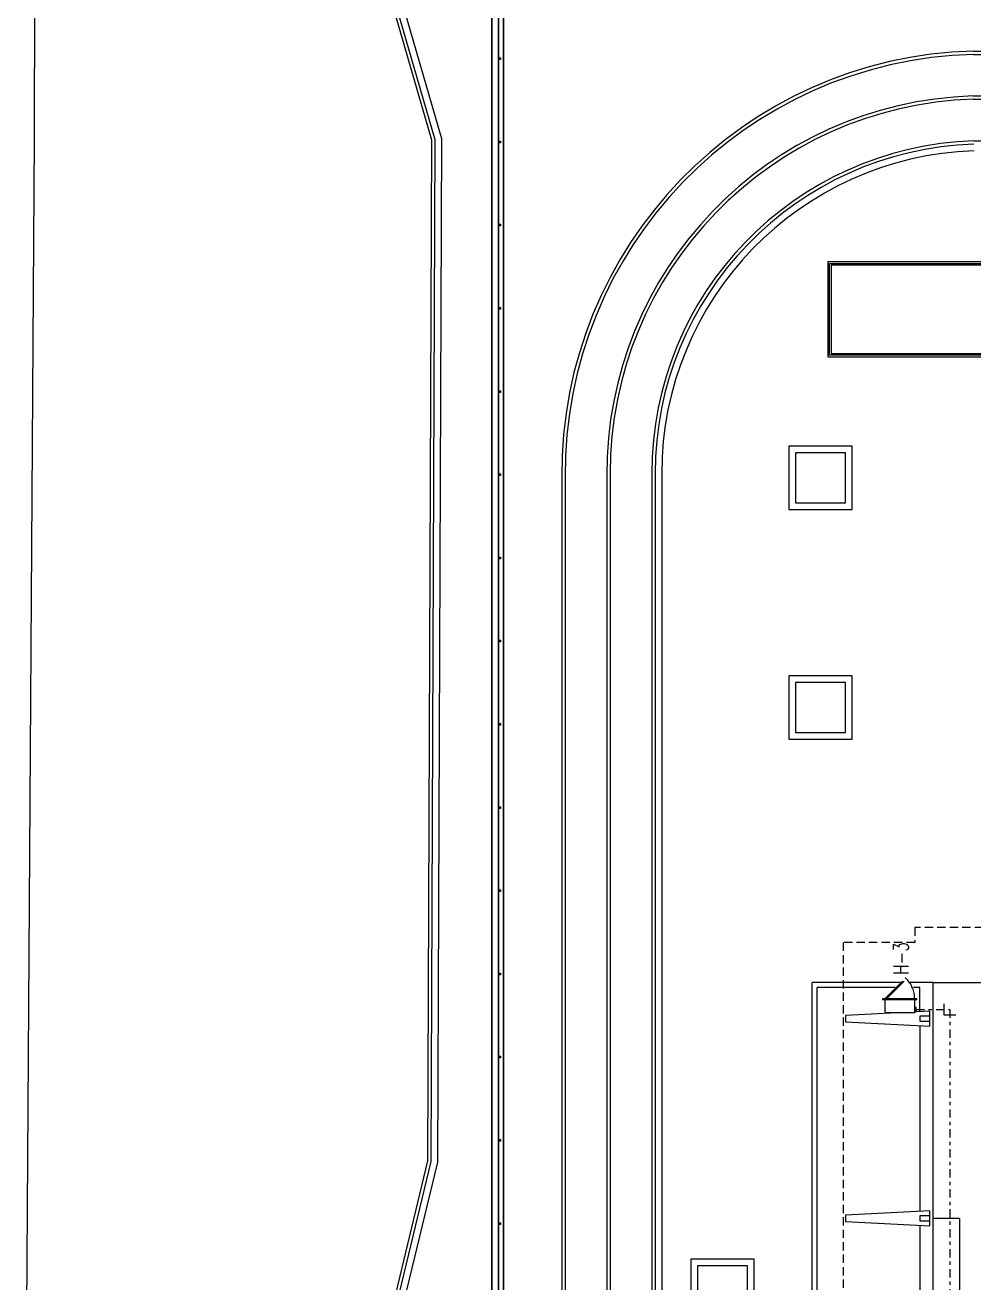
# Model space of a CAD drawing. Header units: millimetres. Extents: x 999 to 1260, y -38 to 225.
# Drawn here: x 1026.72 to 1055.22, y 129.54 to 167.34 of the extents above; entities that cross this region are included whole.
import ezdxf
from ezdxf.enums import TextEntityAlignment as Align

# ---------------------------------------------------------------- set-up
doc = ezdxf.new("R2010")
doc.units = ezdxf.units.MM
for name, pattern in [('CONTINUO', [0]), ('DASHDOT2', [0.5, 0.25, -0.125, 0, -0.125]), ('HIDDEN', [0.375, 0.25, -0.125])]:
    doc.linetypes.add(name, pattern=pattern)
for name, color, linetype in [('I-ARQ', 8, 'Continuous'), ('I-CONEXAO', 1, 'Continuous'), ('I-INCENDIO', 2, 'Continuous'), ('I-NORMO_INST', 4, 'Continuous'), ('I-ÁGUA', 5, 'Continuous')]:
    doc.layers.add(name, color=color, linetype=linetype)
doc.styles.add('ROMANS', font='romans', dxfattribs={"oblique": 15})

# ---------------------------------------------------------------- blocks, each defined once
blk = doc.blocks.new('praça')
at = {"layer": 'I-ARQ', "linetype": 'CONTINUO'}
for p, q in [((1295.927, 64.063), (1339.77, 63.782)), ((1339.77, 63.782), (1351.011, 63.761)), ((1296.357, 54.93), (1309.058, 51.865)), ((1296.369, 55.03), (1309.07, 51.965)), ((1296.332, 54.731), (1309.034, 51.665)), ((1339.744, 51.844), (1349.789, 54.76)), ((1339.758, 51.744), (1349.803, 54.66)), ((1339.786, 51.544), (1349.831, 54.46)), ((1309.058, 51.865), (1339.758, 51.744)), ((1309.07, 51.965), (1339.744, 51.844)), ((1309.034, 51.665), (1339.786, 51.544))]:
    blk.add_line(p, q, dxfattribs=at)
at = {"layer": 'I-ARQ'}
for p, q in [((1230.883, 50.039), (1357.684, 50.039)), ((1357.684, 50.039), (1230.966, 50.039)), ((1357.891, 49.839), (1230.883, 49.839)), ((1357.891, 49.839), (1230.883, 49.839)), ((1230.883, 49.839), (1357.891, 49.839)), ((1357.746, 49.689), (1230.883, 49.689)), ((1230.883, 49.689), (1357.746, 49.689)), ((1307.166, 49.839), (1307.216, 49.839)), ((1307.166, 49.779), (1307.166, 49.839)), ((1307.216, 49.779), (1307.166, 49.779)), ((1307.216, 49.839), (1307.216, 49.779)), ((1309.666, 49.839), (1309.716, 49.839)), ((1309.666, 49.779), (1309.666, 49.839)), ((1309.716, 49.779), (1309.666, 49.779)), ((1309.716, 49.839), (1309.716, 49.779)), ((1312.166, 49.839), (1312.216, 49.839)), ((1312.166, 49.779), (1312.166, 49.839)), ((1312.216, 49.779), (1312.166, 49.779)), ((1312.216, 49.839), (1312.216, 49.779)), ((1314.666, 49.839), (1314.716, 49.839)), ((1314.666, 49.779), (1314.666, 49.839)), ((1314.716, 49.779), (1314.666, 49.779)), ((1314.716, 49.839), (1314.716, 49.779)), ((1317.166, 49.839), (1317.216, 49.839)), ((1317.166, 49.779), (1317.166, 49.839)), ((1317.216, 49.779), (1317.166, 49.779)), ((1317.216, 49.839), (1317.216, 49.779)), ((1319.666, 49.839), (1319.716, 49.839)), ((1319.666, 49.779), (1319.666, 49.839)), ((1319.716, 49.779), (1319.666, 49.779)), ((1319.716, 49.839), (1319.716, 49.779)), ((1322.166, 49.839), (1322.216, 49.839)), ((1322.166, 49.779), (1322.166, 49.839)), ((1322.216, 49.779), (1322.166, 49.779)), ((1322.216, 49.839), (1322.216, 49.779)), ((1324.666, 49.839), (1324.716, 49.839)), ((1324.666, 49.779), (1324.666, 49.839)), ((1324.716, 49.779), (1324.666, 49.779)), ((1324.716, 49.839), (1324.716, 49.779)), ((1327.166, 49.839), (1327.216, 49.839)), ((1327.166, 49.779), (1327.166, 49.839)), ((1327.216, 49.779), (1327.166, 49.779)), ((1327.216, 49.839), (1327.216, 49.779)), ((1329.666, 49.839), (1329.716, 49.839)), ((1329.666, 49.779), (1329.666, 49.839)), ((1329.716, 49.779), (1329.666, 49.779)), ((1329.716, 49.839), (1329.716, 49.779)), ((1332.166, 49.839), (1332.216, 49.839)), ((1332.166, 49.779), (1332.166, 49.839)), ((1332.216, 49.779), (1332.166, 49.779)), ((1332.216, 49.839), (1332.216, 49.779)), ((1334.666, 49.839), (1334.716, 49.839)), ((1334.666, 49.779), (1334.666, 49.839)), ((1334.716, 49.779), (1334.666, 49.779)), ((1334.716, 49.839), (1334.716, 49.779)), ((1337.166, 49.839), (1337.216, 49.839)), ((1337.166, 49.779), (1337.166, 49.839)), ((1337.216, 49.779), (1337.166, 49.779)), ((1337.216, 49.839), (1337.216, 49.779)), ((1339.666, 49.839), (1339.716, 49.839)), ((1339.666, 49.779), (1339.666, 49.839)), ((1339.716, 49.779), (1339.666, 49.779)), ((1339.716, 49.839), (1339.716, 49.779)), ((1342.166, 49.839), (1342.216, 49.839)), ((1342.166, 49.779), (1342.166, 49.839)), ((1342.216, 49.779), (1342.166, 49.779)), ((1342.216, 49.839), (1342.216, 49.779)), ((1329.621, 47.939), (1230.944, 47.939)), ((1329.621, 47.839), (1230.944, 47.839)), ((1329.653, 46.589), (1230.944, 46.589)), ((1329.728, 46.489), (1241.507, 46.489)), ((1329.728, 45.239), (1241.507, 45.239)), ((1329.728, 45.239), (1241.507, 45.239)), ((1329.728, 45.139), (1241.507, 45.139)), ((1329.728, 44.939), (1241.507, 44.939)), ((1306.121, 44.062), (1304.221, 44.062)), ((1305.921, 43.862), (1304.421, 43.862)), ((1305.921, 42.362), (1305.921, 43.862)), ((1306.121, 42.162), (1306.121, 44.062)), ((1304.421, 42.362), (1305.921, 42.362)), ((1304.221, 42.162), (1306.121, 42.162)), ((1323.649, 41.119), (1321.749, 41.119)), ((1321.749, 41.119), (1321.749, 39.219)), ((1323.449, 40.919), (1321.949, 40.919)), ((1321.949, 40.919), (1321.949, 39.419)), ((1323.449, 39.419), (1323.449, 40.919)), ((1323.649, 39.219), (1323.649, 41.119)), ((1323.649, 39.219), (1323.649, 41.119)), ((1330.549, 41.119), (1328.649, 41.119)), ((1328.649, 41.119), (1328.649, 39.219)), ((1330.349, 40.919), (1328.849, 40.919)), ((1328.849, 40.919), (1328.849, 39.419)), ((1330.349, 39.419), (1330.349, 40.919)), ((1330.549, 39.219), (1330.549, 41.119)), ((1270.254, 40.419), (1314.437, 40.419)), ((1270.404, 40.269), (1314.287, 40.269)), ((1314.287, 37.189), (1314.287, 40.269)), ((1314.437, 36.789), (1314.437, 40.419)), ((1336.086, 39.949), (1333.236, 39.949)), ((1333.236, 39.949), (1333.236, 31.899)), ((1336.086, 39.949), (1333.236, 39.949)), ((1333.236, 39.949), (1333.236, 31.899)), ((1333.286, 31.949), (1333.286, 39.899)), ((1333.286, 39.899), (1336.036, 39.899)), ((1335.986, 39.849), (1333.336, 39.849)), ((1333.336, 39.849), (1333.336, 31.999)), ((1335.986, 31.999), (1335.986, 39.849)), ((1336.036, 39.899), (1336.036, 31.949)), ((1336.086, 31.899), (1336.086, 39.949)), ((1336.086, 31.899), (1336.086, 39.949)), ((1307.254, 39.419), (1307.121, 36.889)), ((1307.437, 39.419), (1307.254, 39.419)), ((1307.571, 36.889), (1307.437, 39.419)), ((1313.254, 39.419), (1313.121, 36.889)), ((1313.437, 39.419), (1313.254, 39.419)), ((1313.571, 36.889), (1313.437, 39.419)), ((1321.949, 39.419), (1323.449, 39.419)), ((1328.849, 39.419), (1330.349, 39.419)), ((1321.749, 39.219), (1323.649, 39.219)), ((1328.649, 39.219), (1330.549, 39.219)), ((1307.137, 37.189), (1301.555, 37.189)), ((1307.421, 37.189), (1307.271, 37.189)), ((1307.271, 37.189), (1307.271, 36.889)), ((1307.421, 36.889), (1307.421, 37.189)), ((1313.137, 37.189), (1307.555, 37.189)), ((1313.421, 37.189), (1313.271, 37.189)), ((1313.271, 37.189), (1313.271, 36.889)), ((1313.421, 36.889), (1313.421, 37.189)), ((1313.555, 37.189), (1314.287, 37.189)), ((1307.571, 36.789), (1271.121, 36.789)), ((1314.437, 36.789), (1275.255, 36.789)), ((1307.121, 36.889), (1307.571, 36.889)), ((1307.271, 36.889), (1307.421, 36.889)), ((1307.346, 35.989), (1307.346, 36.789)), ((1313.121, 36.889), (1313.571, 36.889)), ((1313.271, 36.889), (1313.421, 36.889)), ((1314.437, 36.789), (1314.437, 33.419)), ((1307.346, 35.989), (1290.133, 35.989)), ((1339.722, 35.565), (1339.722, -31.527)), ((1339.722, 35.565), (1339.722, -31.527)), ((1340.972, 35.585), (1340.972, -31.527)), ((1341.072, 35.594), (1341.072, -31.452)), ((1342.323, 35.575), (1342.322, -31.421)), ((1342.423, 35.575), (1342.422, -31.421))]:
    blk.add_line(p, q, dxfattribs=at)
at = {"layer": 'I-ARQ', "linetype": 'HIDDEN'}
for p, q in [((1315.631, 39.487), (1251.08, 39.487)), ((1315.631, 37.337), (1315.631, 39.487)), ((1316.081, 37.337), (1315.631, 37.337)), ((1316.081, 13.537), (1316.081, 37.337))]:
    blk.add_line(p, q, dxfattribs=at)
at = {"layer": 'I-ARQ'}
for centre, radius, start, end in [((1329.727, 35.239), 12.7, 1.5289, 90.4805), ((1329.727, 35.239), 12.6, 1.5289, 90.4805), ((1329.728, 35.239), 11.35, 1.7949, 90.3786), ((1329.728, 35.239), 11.25, 1.7623, 90), ((1329.728, 35.239), 10, 1.8692, 90), ((1329.728, 35.239), 10, 1.8692, 90), ((1329.728, 35.239), 9.9, 1.8692, 90), ((1329.728, 35.239), 9.7, 1.8692, 90)]:
    blk.add_arc(centre, radius, start, end, dxfattribs=at)
at = {"layer": 'I-ARQ', "width": 1, "flags": 3}
blk.add_attdef('CODIGO', text='', height=0.024, rotation=360, dxfattribs=at).set_placement((1257.016, 34.844), align=Align.MIDDLE)
at = {"layer": 'I-ARQ', "text_generation_flag": 4, "width": 1, "flags": 3}
blk.add_attdef('CODIGO', text='', height=0.024, rotation=360, dxfattribs=at).set_placement((1258.871, 16.028), align=Align.MIDDLE)
at = {"layer": 'I-ARQ', "style": 'ROMANS', "width": 1}
blk.add_attdef('0.00', (1278.703, -45.867), '', height=0.36, dxfattribs=at)
blk = doc.blocks.new('J')
for p, q in [((-0.086, -0.086), (-0.086, 0.086)), ((0.087, -0.086), (-0.086, -0.086))]:
    blk.add_line(p, q)
blk = doc.blocks.new('CX. INC. 90')
at = {"color": 2}
blk.add_wipeout([(0, -0.159), (-0.125, -0.159), (-0.125, -0.18), (-0.141, -0.18), (-0.154, -0.166), (-0.154, -0.152), (-0.356, 0.05), (-0.356, 0.069), (-0.251, 0.144), (-0.154, 0.159), (-0.154, 0.166), (-0.141, 0.18), (-0.125, 0.18), (-0.125, 0.159), (-0.068, 0.159), (-0.068, 0.166), (-0.008, 0.166), (-0.008, 0.159), (0, 0.159)], dxfattribs=at)
blk.add_line((-0.134, 0.171), (-0.134, -0.171))
at = {"color": 8, "linetype": 'HIDDEN'}
blk.add_line((-0.146, -0.132), (-0.345, 0.068), dxfattribs=at)
blk.add_lwpolyline([(-0.134, 0.171), (-0.141, 0.171, 0.414214), (-0.146, 0.166), (-0.146, -0.166, 0.414214), (-0.141, -0.171), (-0.134, -0.171)], format="xyb")
blk.add_lwpolyline([(-0.009, -0.15), (-0.009, 0.15), (-0.134, 0.15), (-0.134, -0.15)], close=True)
at = {"color": 8}
blk.add_lwpolyline([(-0.017, 0.15), (-0.017, 0.166), (-0.059, 0.166), (-0.059, 0.15)], close=True, dxfattribs=at)
at = {"color": 8, "linetype": 'HIDDEN'}
blk.add_lwpolyline([(-0.146, -0.148, -0.004929), (-0.146, -0.148), (-0.35, 0.056, -0.414214), (-0.35, 0.063), (-0.345, 0.068)], format="xyb", dxfattribs=at)
blk.add_arc((-0.145, -0.133), 0.283, 90.0718, 134.8543, dxfattribs=at)
blk = doc.blocks.new('*U322')
at = {"xscale": 2, "yscale": 2, "zscale": 2}
blk.add_blockref('CX. INC. 90', (0.33, -0.005), dxfattribs=at)

msp = doc.modelspace()

# ---------------------------------------------------------------- linework, layer by layer
at = {"layer": 'I-ÁGUA', "linetype": 'DASHDOT2'}
for p, q in [((1053.485, 137.758), (1054.502, 137.758)), ((1054.502, 137.758), (1054.502, 93.042))]:
    msp.add_line(p, q, dxfattribs=at)

# ---------------------------------------------------------------- block references
at = {"layer": 'I-ARQ', "rotation": 90}
msp.add_blockref('praça', (1090.782, -1175.864), dxfattribs=at)
at = {"layer": 'I-CONEXAO', "xscale": 2, "yscale": 2, "zscale": 2}
msp.add_blockref('J', (1054.502, 137.758), dxfattribs=at)

# ---------------------------------------------------------------- texts
at = {"layer": 'I-NORMO_INST', "style": 'ROMANS', "width": 0.75}
msp.add_text('H-3', height=0.45, rotation=90, dxfattribs=at).set_placement((1053.258, 138.799))

# ---------------------------------------------------------------- next in the draw order: block references
at = {"layer": 'I-INCENDIO', "xscale": 1.5, "yscale": 1.5, "zscale": 1.5, "rotation": 270}
msp.add_blockref('*U322', (1053, 138.14), dxfattribs=at)

doc.saveas('drawing.dxf')
